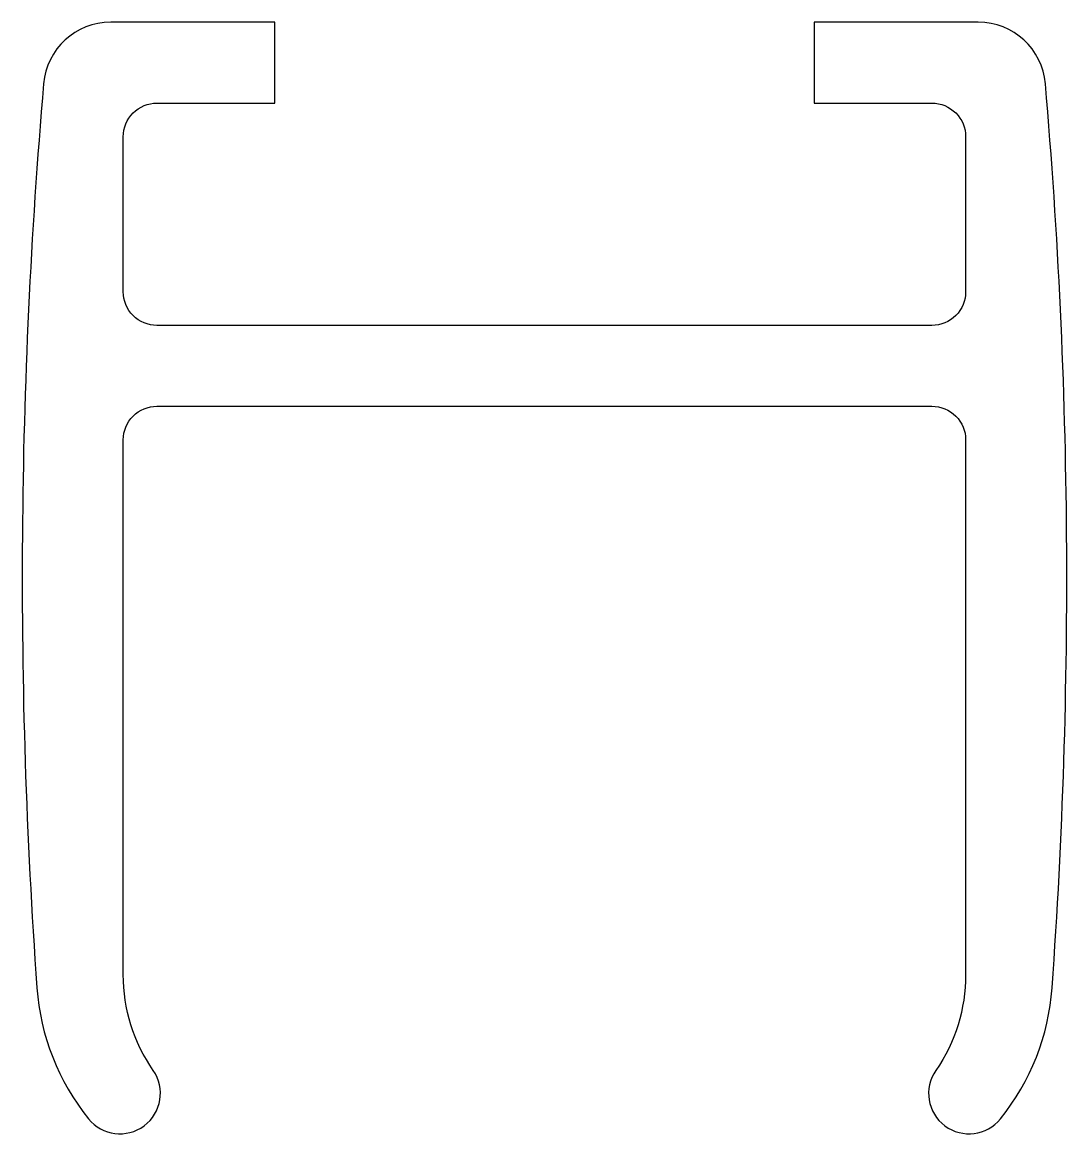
# Model space of a CAD drawing. Extents: x -0.3 to 15.2, y 249.2 to 265.7.
import ezdxf

# ---------------------------------------------------------------- set-up
doc = ezdxf.new("R2010")
doc.units = 0
doc.layers.add('ANA', color=220, linetype='CONTINUOUS')

msp = doc.modelspace()

# ---------------------------------------------------------------- linework, layer by layer
at = {"layer": 'ANA', "color": 0}
msp.add_lwpolyline([(13.717, 263.963), (13.717, 261.663, -0.414214), (13.217, 261.163), (7.467, 261.163), (1.717, 261.163, -0.414214), (1.217, 261.663), (1.217, 263.963, -0.414214), (1.717, 264.463), (3.467, 264.463), (3.467, 265.663), (1.031, 265.663, 0.389123), (0.035, 264.75, 0.039528), (-0.065, 251.331, 0.152729), (0.7, 249.387, 0.964159), (1.661, 250.104, -0.152379), (1.217, 251.526), (1.217, 259.463, -0.414214), (1.717, 259.963), (7.467, 259.963), (13.217, 259.963, -0.414214), (13.717, 259.463), (13.717, 251.526, -0.152379), (13.274, 250.104, 0.964159), (14.235, 249.387, 0.152729), (15, 251.331, 0.039528), (14.9, 264.75, 0.389123), (13.904, 265.663), (11.467, 265.663), (11.467, 264.463), (13.217, 264.463, -0.414214)], format="xyb", close=True, dxfattribs=at)

doc.saveas('drawing.dxf')
